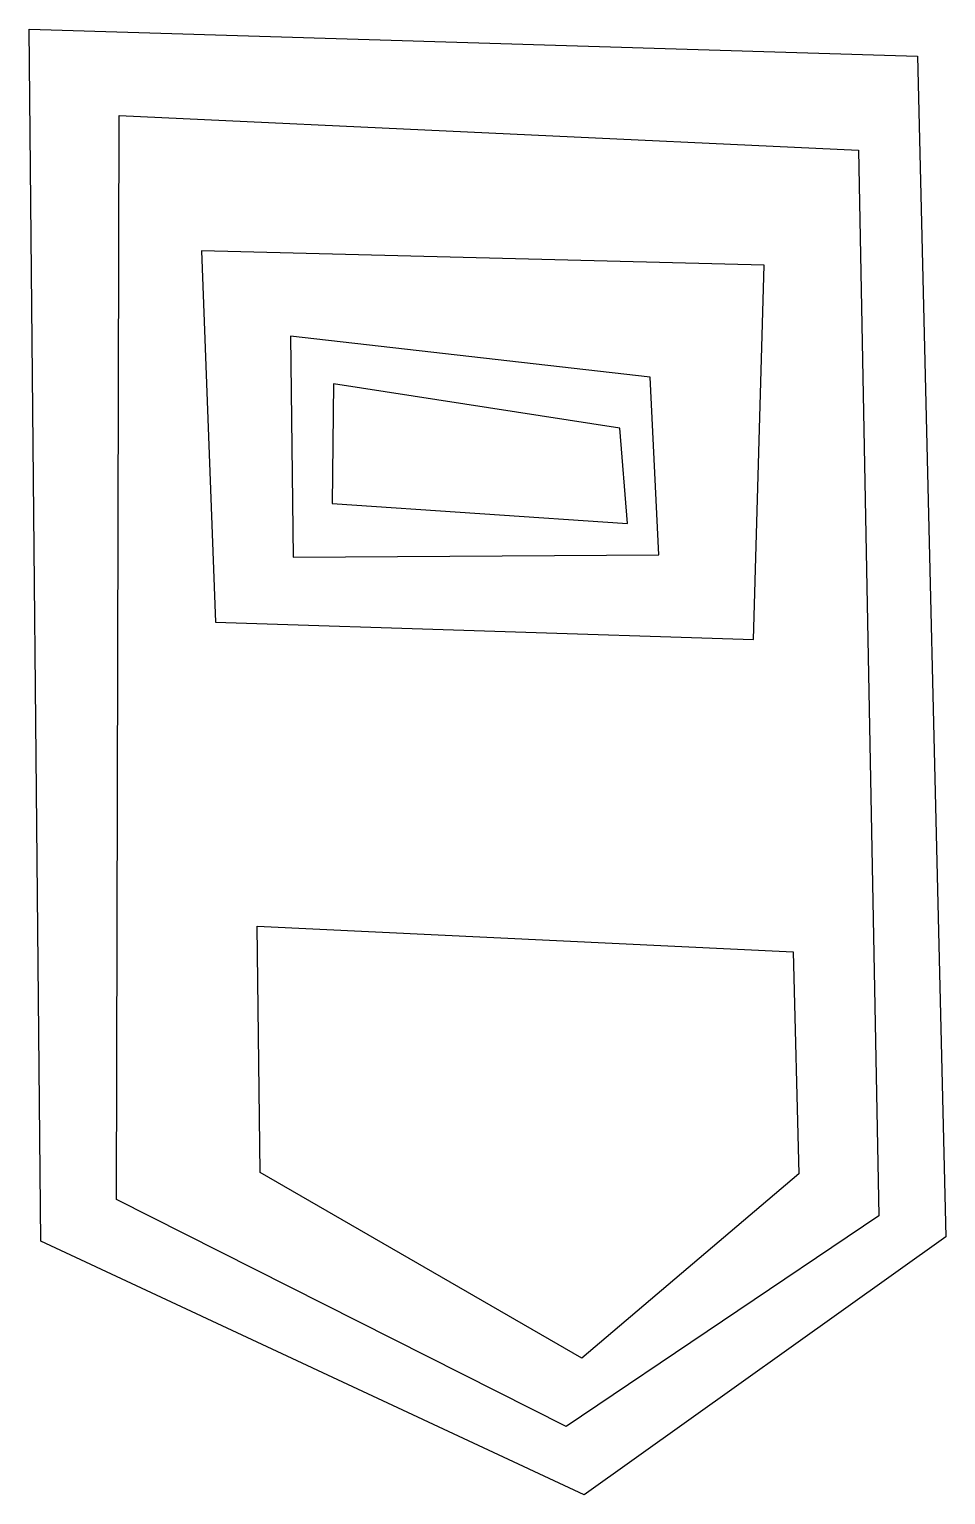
# Model space of a CAD drawing. Header units: metres. Extents: x 704898 to 705115, y 9309715 to 9310062.
import ezdxf

# ---------------------------------------------------------------- set-up
doc = ezdxf.new("R2010")
doc.units = ezdxf.units.M
doc.layers.add('POLYLINES', color=7, linetype='Continuous')

msp = doc.modelspace()

# ---------------------------------------------------------------- linework, layer by layer
at = {"layer": 'POLYLINES'}
for points in [[(704897.7, 9310062.36, 12), (705108.03, 9310055.97, 12), (705114.68, 9309776.33, 12), (705029.07, 9309715.26, 12), (704900.45, 9309775.32, 12), (704897.7, 9310062.36, 12)], [(704919.01, 9310041.96, 10), (705094.03, 9310033.75, 10), (705098.81, 9309781.33, 10), (705024.81, 9309731.41, 10), (704918.35, 9309785.15, 10), (704919.01, 9310041.96, 10)], [(704938.44, 9310009.91, 8), (704941.79, 9309921.92, 8), (705069.16, 9309917.86, 8), (705071.66, 9310006.51, 8), (704938.44, 9310009.91, 8)], [(704959.58, 9309989.65, 6), (704960.2, 9309937.3, 6), (705046.79, 9309937.86, 6), (705044.71, 9309979.96, 6), (704959.58, 9309989.65, 6)], [(704969.76, 9309978.4, 4), (704969.38, 9309950.07, 4), (705039.35, 9309945.34, 4), (705037.56, 9309967.9, 4), (704969.76, 9309978.4, 4)], [(704951.67, 9309849.93, 8), (705078.53, 9309843.83, 8), (705079.9, 9309791.27, 8), (705028.53, 9309747.57, 8), (704952.36, 9309791.59, 8), (704951.67, 9309849.93, 8)]]:
    msp.add_polyline3d(points, dxfattribs=at)

doc.saveas('drawing.dxf')
